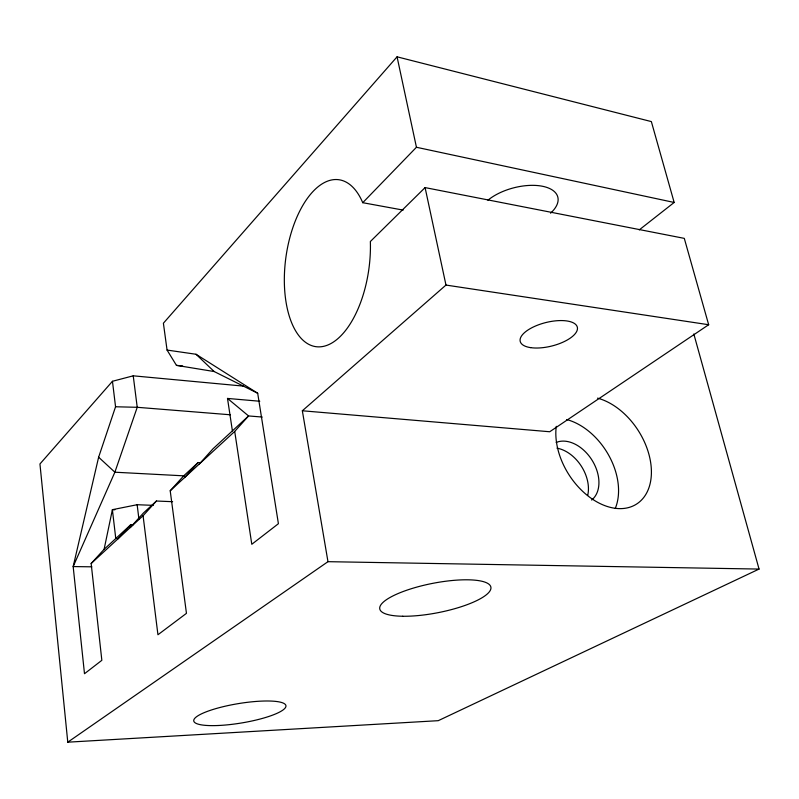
<?xml version="1.0" encoding="UTF-8"?>
<svg xmlns="http://www.w3.org/2000/svg" width="799" height="799" viewBox="0 0 799 799"><rect width="100%" height="100%" fill="white"/><g stroke="black" fill="none" stroke-linecap="round" stroke-linejoin="round"><path stroke-width="1.2" d="M243.505 386.117L133.233 375.82L112.459 381.283L115.555 406.771L98.627 457.208L73.168 566.571L84.494 673.727L101.843 660.314L91.156 563.505L104.1 549.322L112.389 509.682L137.148 504.718L153.298 505.358M112.459 381.283L39.95 463.959L67.775 742.181L438.242 720.678L759.05 569.068L693.822 333.972M639.25 229.882L674.166 202.467L651.355 121.588L397.063 56.819L163.395 323.215L167.061 350.062L176.449 365.363L214.172 371.535L257.687 393.248L278.412 523.705L251.795 544.289L234.716 431.43L248.569 415.949L262.232 417.048M199.321 463.999L213.003 448.788L248.569 415.949L227.505 398.431L232.399 430.881M184.499 477.622L198.102 462.541L200.589 462.691M172.614 501.692L156.424 501.023L143.081 515.735L157.942 634.756L186.457 613.342L170.207 490.776L183.73 475.814L198.102 462.541M130.197 527.59L143.45 512.998L156.424 501.023M117.743 539.045L130.896 524.583L133.393 524.663M67.775 742.181L327.97 561.677L302.342 410.776L549.732 431.75L708.663 324.734L684.294 238.372L425.088 187.595L370.356 241.518A84.255 41.898 -82.2 0 1 315.465 346.606A84.255 41.898 -82.2 0 1 292.394 229.003A84.255 41.898 -82.2 0 1 362.746 202.696L416.439 147.266L397.063 56.819M104.1 549.322L130.896 524.583M91.156 563.505L143.081 515.735M170.207 490.776L234.716 431.43M302.342 410.776L445.972 285.063L708.663 324.734M91.835 566.821L73.168 566.571L114.876 472.209L137.228 407.3L133.233 375.82M327.97 561.677L759.05 569.068M115.555 406.771L137.228 407.3L230.322 414.781M114.876 509.772L112.389 509.682L115.775 538.546M184.469 475.874L114.876 472.209L98.627 457.208M227.505 398.431L259.775 401.248M176.449 365.363L182.651 365.982M167.061 350.062L196.015 354.257L257.687 393.248M362.746 202.696L403.155 210.097M416.439 147.266L674.166 202.467M196.015 354.257L214.172 371.535M425.088 187.595L445.972 285.063M137.148 504.718L138.926 519.13M557.003 448.169A33.668 23.431 57.4 0 1 587.694 495.4M597.552 398.142A61.054 41.089 57.3 0 1 651.375 469.982A61.054 41.089 57.3 0 1 601.307 504.159A61.054 41.089 57.3 0 1 556.264 426.326M566.731 419.555A59.456 41.049 57.4 0 1 615.24 508.504M556.174 442.476A33.967 23.441 57.4 0 1 592.199 460.444A33.967 23.441 57.4 0 1 591.64 500.044M487.909 200.219A40.639 20.095 -14.7 0 1 542.751 186.317A40.639 20.095 -14.7 0 1 550.561 213.193M218.037 725.512A46.712 9.808 -9.4 0 0 285.942 705.757A46.712 9.808 -9.4 0 0 215.56 708.703A46.712 9.808 -9.4 0 0 218.037 725.512M402.716 616.249A56.629 14.901 -11.1 0 0 490.656 589.522A56.629 14.901 -11.1 0 0 412.534 588.344A56.629 14.901 -11.1 0 0 402.716 616.249M530.646 347.635A29.423 12.105 -14 0 0 577.098 330.486A29.423 12.105 -14 0 0 538.526 324.803A29.423 12.105 -14 0 0 530.646 347.635"/></g></svg>
